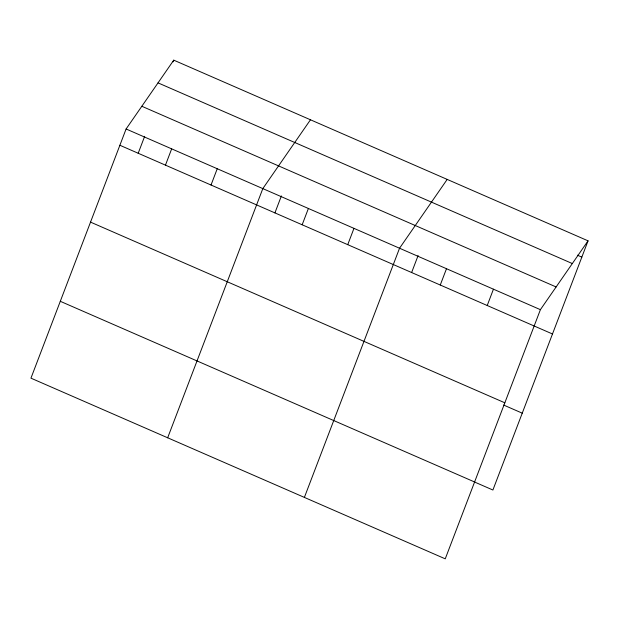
<?xml version="1.0" encoding="UTF-8"?>
<svg xmlns="http://www.w3.org/2000/svg" width="619" height="619" viewBox="0 0 619 619"><rect width="100%" height="100%" fill="white"/><g stroke="black" fill="none" stroke-linecap="round" stroke-linejoin="round"><path stroke-width="0.93" d="M126.098 128.984L30.95 378.163L445.247 558.841L540.402 309.662L588.05 240.837L173.753 60.159L126.098 128.984L540.402 309.662M138.184 153.295L144.668 136.312M173.096 61.869L173.753 60.159M165.459 165.141L171.672 148.854M211.033 185.011L217.246 168.732M167.672 437.788L262.82 188.609L310.467 119.784M274.906 212.921L281.39 195.937M302.173 224.767L308.394 208.479M347.746 244.637L353.967 228.357M304.386 497.413L399.541 248.234L447.189 179.409M411.62 272.546L418.104 255.562M440.279 284.995L446.492 268.708M487.23 305.469L493.444 289.189M588.05 240.837L492.902 490.016L474.293 481.907M577.403 255.19L581.829 257.125M158.031 82.869L572.327 263.555M141.828 106.267L556.125 286.953M119.885 145.264L552.481 333.981M90.536 222.12L504.833 402.807M503.642 405.05L522.25 413.159M60.298 301.306L474.595 481.984"/></g></svg>
